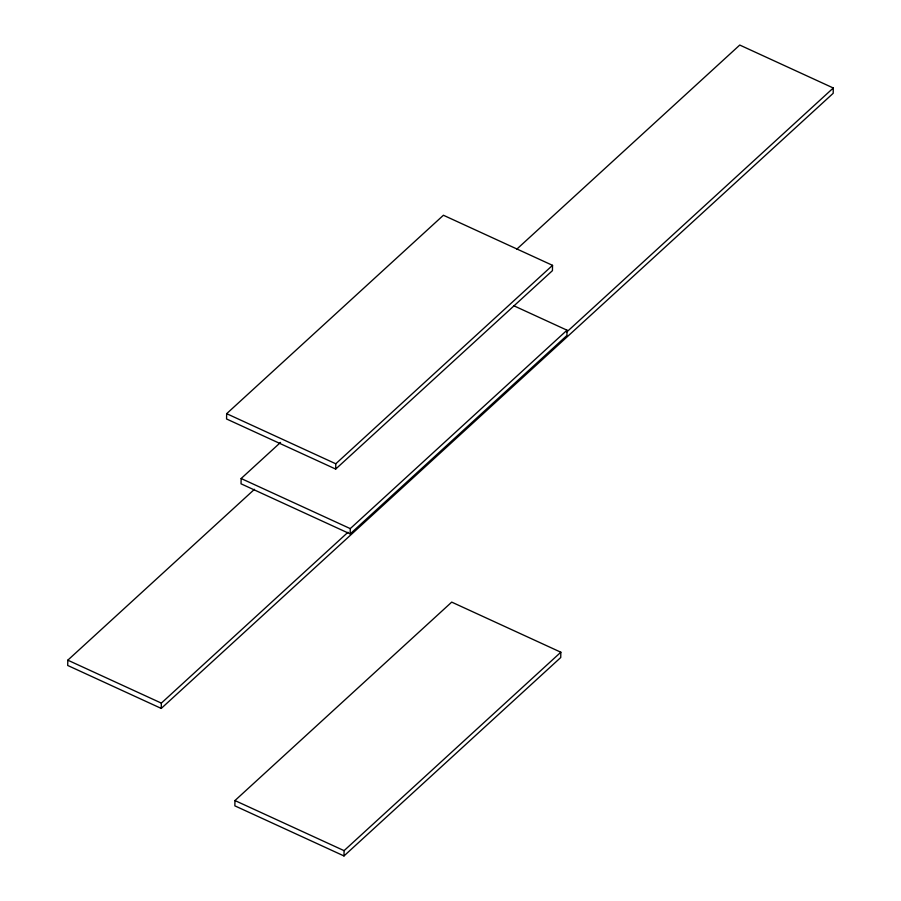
<?xml version="1.0" encoding="UTF-8"?>
<svg xmlns="http://www.w3.org/2000/svg" width="901" height="901" viewBox="0 0 901 901"><rect width="100%" height="100%" fill="white"/><g stroke="black" fill="none" stroke-linecap="round" stroke-linejoin="round"><path stroke-width="1.35" d="M254.465 489.311L67.812 660.174L67.71 665.467L161.245 708.423L833.188 93.299L833.29 87.994L739.755 45.05L516.814 249.138M161.245 708.423L161.347 703.118L348 532.254M226.658 413.672L226.556 418.976L335.679 469.072L552.437 270.649L552.538 265.344L443.416 215.249L226.658 413.672L335.78 463.778L335.679 469.072M234.958 800.55L234.857 805.843L343.979 855.95L560.737 657.527L560.839 652.223L451.716 602.116L234.958 800.55L344.081 850.645L343.979 855.95M280.549 442.436L241.141 478.521L241.04 483.814L350.162 533.921L566.92 335.499L567.022 330.194L513.728 305.721M350.162 533.921L350.264 528.617L567.022 330.194M335.78 463.778L552.538 265.344M566.797 331.951L833.29 87.994M344.081 850.645L560.839 652.223M241.141 478.521L350.264 528.617M67.812 660.174L161.347 703.118"/></g></svg>
